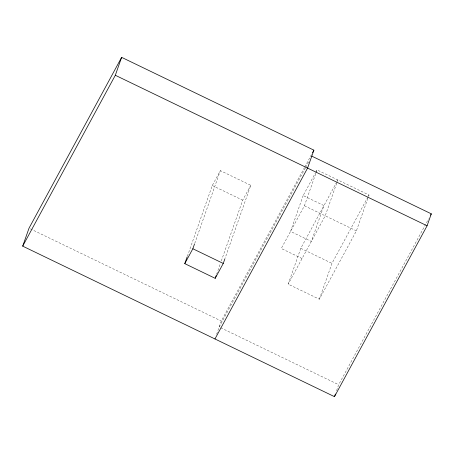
<?xml version="1.0" encoding="UTF-8"?>
<svg xmlns="http://www.w3.org/2000/svg" width="454" height="454" viewBox="0 0 454 454"><rect width="100%" height="100%" fill="white"/><g stroke="black" fill="none" stroke-linecap="round" stroke-linejoin="round"><path stroke-width="0.34" stroke-dasharray="2.27 1.7" d="M187.36 256.294L212.285 185.51L220.349 170.63L250.767 185.311L225.133 258.099M194.721 243.412L220.349 170.63M216.598 274.318L220.36 263.632M221.302 260.959L242.703 200.197L250.767 185.311M216.598 334.314L221.274 321.035L304.43 167.622M303.164 195.561L290.537 231.415L311.325 241.449L323.952 205.594L303.164 195.561L315.405 172.98M302.063 258.536L281.276 248.503L304.43 205.781L315.888 173.246M316.126 172.582L317.057 169.927L369.023 195.016L368.086 197.672M367.854 198.336L356.396 230.87L319.344 299.22L288.171 284.164L300.792 248.31L337.844 179.96L336.908 182.616M336.675 183.28L325.217 215.82L288.171 284.164M319.344 299.22L331.97 263.365L368.012 196.877M336.573 390.684L338.678 384.708L428.593 218.822M304.765 166.998L311.523 154.525M305.366 167.986L219.168 327.011L338.678 384.708M305.701 167.361L309.424 160.5M315.734 172.367L317.057 169.927M368.347 196.259L369.023 195.016M304.43 205.781L356.396 230.87M212.285 185.51L242.703 200.197M300.792 248.31L331.97 263.365M30.293 228.827L221.274 321.035"/><path stroke-width="0.68" d="M311.79 156.136L431.3 213.834L427.089 225.786L334.473 396.66L22.7 246.142L29.011 228.214L121.632 57.34L313.89 150.161L307.579 168.088L214.958 338.962M22.7 246.142L115.322 75.268L121.632 57.34M224.9 258.769L223.254 263.439L215.19 278.325L184.772 263.638L187.122 256.958M184.772 263.638L192.837 248.758L194.482 244.082M215.19 278.325L216.127 275.652M334.473 396.66L335.404 394.004M312.539 152.657L313.89 150.161M430.625 215.083L431.3 213.834M115.322 75.268L427.089 225.786M192.837 248.758L223.254 263.439"/></g></svg>
